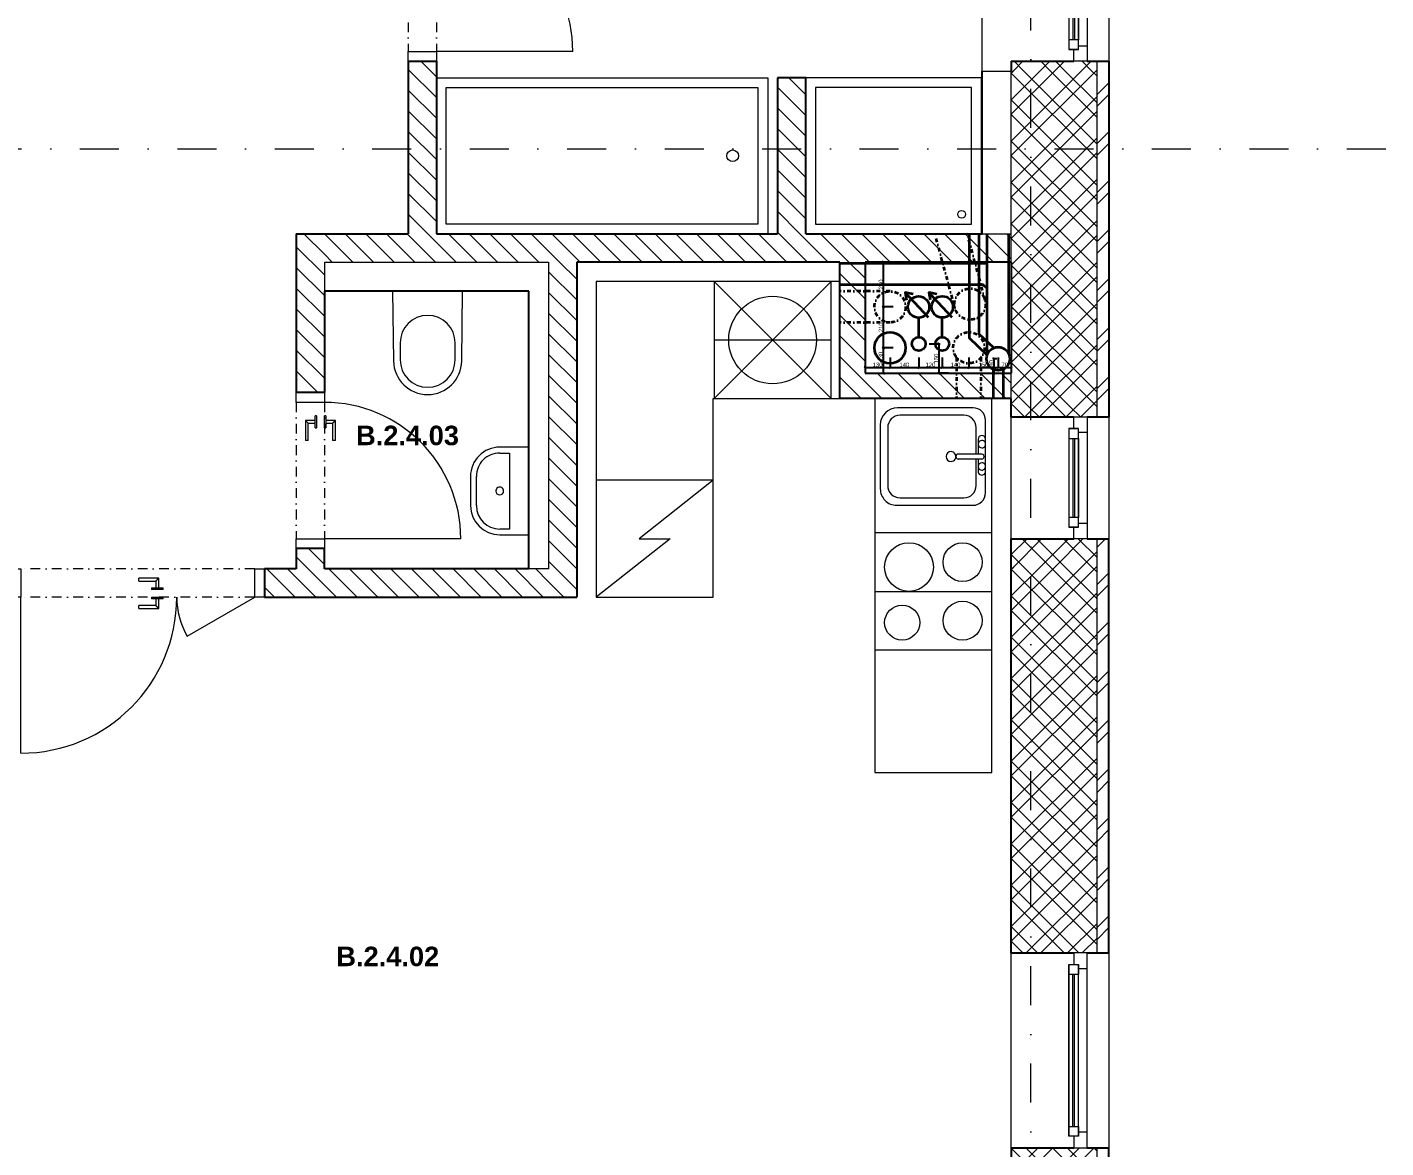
# Model space of a CAD drawing. Header units: millimetres. Extents: x -9163 to 49400, y 40309 to 58543.
# Drawn here: x 15671 to 22643, y 45678 to 51428 of the extents above; entities that cross this region are included whole.
import ezdxf

# ---------------------------------------------------------------- set-up
doc = ezdxf.new("R2010")
doc.units = ezdxf.units.MM
for name, pattern in [('HA_DashDot_10mm-S3mm', [500, 200, -150, 0, -150]), ('UDL_2NP_B$0$HA_DashDot_10mm-S3mm', [500, 200, -150, 0, -150]), ('UDL_2NP_B$0$HA_DashDot_2_2mm-S0_6mm', [110, 50, -30, 0, -30])]:
    doc.linetypes.add(name, pattern=pattern)
for name, color, linetype, lineweight in [('_kanalizace', 34, 'Continuous', 35), ('_vodovod', 5, 'Continuous', 35), ('_VZT', 3, 'Continuous', 35), ('ABMV_det-koty 10', 140, 'Continuous', 5), ('UDL_2NP_B$0$A-AREA-____-IDEN', 252, 'Continuous', 9), ('UDL_2NP_B$0$A-DOOR-____-MCUT', 252, 'UDL_2NP_B$0$HA_DashDot_2_2mm-S0_6mm', 9), ('UDL_2NP_B$0$A-DOOR-____-OTLN', 252, 'Continuous', 9), ('UDL_2NP_B$0$A-DOOR-FRAM-MCUT', 252, 'Continuous', 9), ('UDL_2NP_B$0$A-GENM-____-OTLN', 252, 'Continuous', 9), ('UDL_2NP_B$0$A-GLAZ-____-MCUT', 252, 'Continuous', 5), ('UDL_2NP_B$0$A-GLAZ-____-OTLN', 252, 'Continuous', 5), ('UDL_2NP_B$0$A-WALL-____-MCUT', 252, 'Continuous', 9), ('UDL_2NP_B$0$A-WALL-____-OTLN', 252, 'Continuous', 9), ('UDL_2NP_B$0$A-WALL-____-PATT', 252, 'Continuous', 25), ('UDL_2NP_B$0$I-WALL-____-MCUT', 252, 'Continuous', 25), ('UDL_2NP_B$0$I-WALL-____-OTLN', 252, 'Continuous', 9), ('UDL_2NP_B$0$P-SANR-FIXT-OTLN', 252, 'Continuous', 9), ('UDL_2NP_B$0$Q-CASE-____-OTLN', 252, 'Continuous', 9), ('UDL_2NP_B$0$Q-SPCQ-____-OTLN', 252, 'Continuous', 9), ('UDL_2NP_B$0$S-GRID-____-OTLN', 252, 'Continuous', 5)]:
    doc.layers.add(name, color=color, linetype=linetype, lineweight=lineweight)
doc.styles.add('ar-na-light10', font='ARIALN.TTF', dxfattribs={"height": 22})
doc.styles.add('UDL_2NP_B$0$Arial_B', font='arialbd.ttf', dxfattribs={"height": 100})
doc.dimstyles.new('Copy of _MP_10', dxfattribs={"dimscale": 50, "dimtxt": 22, "dimasz": 0.2, "dimexe": 0.12, "dimexo": 0.15, "dimgap": 0.04165, "dimtad": 1, "dimdec": 0, "dimrnd": 0.5, "dimzin": 3, "dimdsep": 46, "dimtxsty": 'ar-na-light10', "dimblk": 'OBLIQUE', "dimcen": 0.12, "dimadec": 0, "dimazin": 2, "dimtfac": 0.75, "dimtdec": 0, "dimtix": 1, "dimtmove": 2, "dimatfit": 2, "dimldrblk": 'OBLIQUE', "dimfxl": 1, "dimfxlon": 1, "dimtolj": 1, "dimtzin": 0, "dimarcsym": 0})
pattern_1 = [(45, (0, 0), (-106.066, 106.066), []), (45, (75, 0), (-106.066, 106.066), []), (315, (0, 0), (106.066, 106.066), []), (315, (75, 0), (106.066, 106.066), [])]
pattern_2 = [(135, (0, 0), (-53.03301, -53.03301), [])]
pattern_3 = [(45, (0, 0), (-125.7236, 125.7236), []), (45, (0, 190.5), (-125.7236, 125.7236), [])]

# ---------------------------------------------------------------- blocks, each defined once
blk = doc.blocks.new('UDL_2NP_B$0$HA_WD_SinglePanel - 1000x1500-1355278-UDL_2NP-B')
at = {"layer": 'UDL_2NP_B$0$A-GLAZ-____-MCUT'}
for p, q in [((-500, 170), (-500, 100)), ((-420, 170), (-500, 170)), ((-420, 125), (-420, 170)), ((500, 170), (420, 170)), ((420, 170), (420, 125)), ((500, 100), (500, 170)), ((-500, 100), (-440, 100)), ((-440, 75), (-440, 125)), ((-440, 125), (-390, 125)), ((-390, 75), (-440, 75)), ((-390, 125), (-390, 75)), ((390, 105), (-390, 105)), ((390, 95), (-390, 95)), ((390, 75), (390, 125)), ((390, 125), (440, 125)), ((440, 75), (390, 75)), ((440, 125), (440, 75)), ((440, 100), (500, 100))]:
    blk.add_line(p, q, dxfattribs=at)
at = {"layer": 'UDL_2NP_B$0$A-GLAZ-____-OTLN'}
for p, q in [((420, 170), (-420, 170)), ((440, 125), (-440, 125)), ((-440, 75), (-440, 125)), ((-440, 75), (440, 75)), ((390, 125), (-390, 125)), ((390, 75), (-390, 75)), ((440, 125), (440, 75))]:
    blk.add_line(p, q, dxfattribs=at)
blk = doc.blocks.new('UDL_2NP_B$0$HA_DR_Single_Swing_Solid - In_700x2100-1352906-UDL_2NP-B')
at = {"layer": 'UDL_2NP_B$0$A-DOOR-____-MCUT'}
for p, q in [((-350, 72.5), (350, 72.5)), ((-350, -72.5), (350, -72.5))]:
    blk.add_line(p, q, dxfattribs=at)
at = {"layer": 'UDL_2NP_B$0$A-DOOR-____-OTLN', "lineweight": 5}
blk.add_line((350, 772.5), (350, 72.5), dxfattribs=at)
at = {"layer": 'UDL_2NP_B$0$A-DOOR-____-OTLN'}
for p, q in [((-280, 80.5), (-220, 80.5)), ((-280, 80.5), (-280, 72.5)), ((-220, 72.5), (-280, 72.5)), ((-257.5, 130), (-257.5, 80.5)), ((-155, 130), (-257.5, 130)), ((-242.5, 80.5), (-242.5, 115)), ((-242.5, 115), (-155, 115)), ((-220, 72.5), (-220, 80.5)), ((-155, 130), (-155, 115)), ((-280, 32.5), (-220, 32.5)), ((-280, 32.5), (-280, 24.5)), ((-220, 24.5), (-280, 24.5)), ((-257.5, 24.5), (-257.5, -25)), ((-242.5, -10), (-242.5, 24.5)), ((-220, 24.5), (-220, 32.5)), ((-257.5, -25), (-155, -25)), ((-155, -10), (-242.5, -10)), ((-155, -10), (-155, -25))]:
    blk.add_line(p, q, dxfattribs=at)
at = {"layer": 'UDL_2NP_B$0$A-DOOR-____-OTLN', "lineweight": 5}
blk.add_arc((350, 72.5), 700, 90, 180, dxfattribs=at)
at = {"layer": 'UDL_2NP_B$0$A-DOOR-____-OTLN'}
for points in [[(-242.5, 115), (-242.5, 115), (-242.6, 115.1), (-243.1, 115.6), (-243.5, 116), (-243.9, 116.4), (-244.4, 116.9), (-244.8, 117.3), (-245.4, 117.9), (-246.1, 118.6), (-246.7, 119.2), (-247.1, 119.6), (-247.6, 120.1), (-248.1, 120.6), (-248.5, 121), (-249, 121.5), (-249.5, 122), (-250, 122.5), (-250.5, 123), (-251, 123.5), (-251.5, 124), (-251.9, 124.4), (-252.4, 124.9), (-252.9, 125.4), (-253.3, 125.8), (-253.8, 126.3), (-254.2, 126.7), (-254.7, 127.2), (-255.2, 127.7), (-255.6, 128.1), (-256.1, 128.6), (-256.5, 129), (-256.9, 129.4), (-257.4, 129.9), (-257.5, 130), (-257.5, 130)], [(-257.5, -25), (-257.5, -25), (-257.4, -24.9), (-256.9, -24.4), (-256.5, -24), (-256.1, -23.6), (-255.6, -23.1), (-255.2, -22.7), (-254.6, -22.1), (-253.9, -21.4), (-253.3, -20.8), (-252.9, -20.4), (-252.4, -19.9), (-251.9, -19.4), (-251.5, -19), (-251, -18.5), (-250.5, -18), (-250, -17.5), (-249.5, -17), (-249, -16.5), (-248.5, -16), (-248.1, -15.6), (-247.6, -15.1), (-247.1, -14.6), (-246.7, -14.2), (-246.2, -13.7), (-245.8, -13.3), (-245.3, -12.8), (-244.8, -12.3), (-244.4, -11.9), (-243.9, -11.4), (-243.5, -11), (-243.1, -10.6), (-242.6, -10.1), (-242.5, -10), (-242.5, -10)]]:
    blk.add_open_spline(points, degree=3, knots=[0, 0, 0, 0, 0.083333, 0.125, 0.166667, 0.208333, 0.229167, 0.25, 0.291667, 0.333333, 0.354167, 0.375, 0.395833, 0.416667, 0.4375, 0.458333, 0.479167, 0.5, 0.520833, 0.541667, 0.5625, 0.583333, 0.604167, 0.625, 0.645833, 0.666667, 0.6875, 0.708333, 0.75, 0.770833, 0.791667, 0.833333, 0.875, 0.916667, 1, 1, 1, 1], dxfattribs=at)
at = {"layer": 'UDL_2NP_B$0$A-DOOR-FRAM-MCUT'}
for p, q in [((-400, -72.5), (-400, 72.5)), ((-400, 72.5), (-350, 72.5)), ((-350, 72.5), (-350, -72.5)), ((350, 72.5), (400, 72.5)), ((350, -72.5), (350, 72.5)), ((400, 72.5), (400, -72.5)), ((-350, -72.5), (-400, -72.5)), ((400, -72.5), (350, -72.5))]:
    blk.add_line(p, q, dxfattribs=at)
blk = doc.blocks.new('UDL_2NP_B$0$HA_WD_SinglePanel - 625x1000-1365221-UDL_2NP-B')
at = {"layer": 'UDL_2NP_B$0$A-GLAZ-____-MCUT'}
for p, q in [((-312.5, -100), (-252.5, -100)), ((-312.5, -170), (-312.5, -100)), ((-252.5, -75), (-252.5, -125)), ((-202.5, -75), (-252.5, -75)), ((-252.5, -125), (-202.5, -125)), ((-232.5, -125), (-232.5, -170)), ((-202.5, -125), (-202.5, -75)), ((202.5, -95), (-202.5, -95)), ((202.5, -105), (-202.5, -105)), ((202.5, -75), (202.5, -125)), ((252.5, -75), (202.5, -75)), ((202.5, -125), (252.5, -125)), ((232.5, -170), (232.5, -125)), ((252.5, -125), (252.5, -75)), ((252.5, -100), (312.5, -100)), ((312.5, -100), (312.5, -170)), ((-232.5, -170), (-312.5, -170)), ((312.5, -170), (232.5, -170))]:
    blk.add_line(p, q, dxfattribs=at)
at = {"layer": 'UDL_2NP_B$0$A-GLAZ-____-OTLN'}
for p, q in [((-252.5, -125), (-252.5, -75)), ((252.5, -75), (-252.5, -75)), ((-252.5, -125), (252.5, -125)), ((202.5, -75), (-202.5, -75)), ((202.5, -125), (-202.5, -125)), ((252.5, -75), (252.5, -125)), ((232.5, -170), (-232.5, -170))]:
    blk.add_line(p, q, dxfattribs=at)
blk = doc.blocks.new('UDL_2NP_B$0$ABMV_Bathtub_Generic - 800_1700-V3-UDL_2NP-B')
at = {"layer": 'UDL_2NP_B$0$P-SANR-FIXT-OTLN'}
for p, q in [((800, 1700), (800, 0)), ((800, 1700), (800, 0)), ((50, 50), (50, 1650)), ((50, 1650), (750, 1650)), ((50, 1650), (750, 1650)), ((50, 50), (50, 1650)), ((750, 1650), (750, 50)), ((750, 1650), (750, 50)), ((800, 0), (0, 0)), ((800, 0), (0, 0)), ((750, 50), (50, 50)), ((750, 50), (50, 50))]:
    blk.add_line(p, q, dxfattribs=at)
blk.add_circle((400, 180), 30, dxfattribs=at)
blk = doc.blocks.new('UDL_2NP_B$0$ABMV_ShowerBasin_Generic - 800x900-1647570-UDL_2NP-B')
at = {"layer": 'UDL_2NP_B$0$P-SANR-FIXT-OTLN'}
for p, q in [((0, -800), (0, 0)), ((50, -50), (50, -750)), ((850, -50), (50, -50)), ((850, -750), (850, -50)), ((50, -750), (850, -750)), ((0, -800), (900, -800))]:
    blk.add_line(p, q, dxfattribs=at)
blk.add_circle((100, -100), 20, dxfattribs=at)
blk = doc.blocks.new('UDL_2NP_B$0$ABMV_Toilet_WallHung - Default-1491368-UDL_2NP-B')
at = {"layer": 'UDL_2NP_B$0$A-GENM-____-OTLN'}
for p, q in [((-50, 432.3), (-54.6, 75)), ((-16.3, 426.2), (-16.3, 340.3)), ((266.3, 340.3), (266.3, 426.2)), ((304.6, 75), (300, 432.3))]:
    blk.add_line(p, q, dxfattribs=at)
for centre, radius, start, end in [((125, 430.1), 175, 0.73231, 179.26769), ((125, 426.2), 141.3, 0, 180), ((125, 340.3), 141.3, 180, 360)]:
    blk.add_arc(centre, radius, start, end, dxfattribs=at)
blk = doc.blocks.new('UDL_2NP_B$0$Casework 21 - Casework 6-1453653-UDL_2NP-B')
at = {"layer": 'UDL_2NP_B$0$Q-CASE-____-OTLN'}
for p, q in [((20020.7, 49522.7), (20020.7, 48832.7)), ((20620.7, 48832.7), (20620.7, 49522.7)), ((20020.7, 48232.7), (20020.7, 47602.7)), ((20620.7, 47602.7), (20620.7, 48232.7)), ((20020.7, 47602.7), (20620.7, 47602.7))]:
    blk.add_line(p, q, dxfattribs=at)
blk = doc.blocks.new('UDL_2NP_B$0$ABMV_WashBasin_Generic - 450x300-1494710-UDL_2NP-B')
at = {"layer": 'UDL_2NP_B$0$P-SANR-FIXT-OTLN'}
for p, q in [((200, 350), (50, 350)), ((50, 320), (200, 320)), ((-100, 200), (-100, 50)), ((-70, 150), (-70, 200)), ((320, 150), (-70, 150)), ((320, 200), (320, 150)), ((350, 50), (350, 200))]:
    blk.add_line(p, q, dxfattribs=at)
for centre, radius, start, end in [((50, 200), 150, 90, 180), ((200, 200), 150, 360, 90), ((50, 200), 120, 90, 180), ((200, 200), 120, 360, 90), ((125, 200), 20, 90, 270), ((125, 200), 20, 270, 90)]:
    blk.add_arc(centre, radius, start, end, dxfattribs=at)
blk = doc.blocks.new('UDL_2NP_B$0$Skříňka se dřezem_ pravoúhlá - 500 x 440mm-1452876-UDL_2NP-B')
at = {"layer": 'UDL_2NP_B$0$P-SANR-FIXT-OTLN'}
for p, q in [((202.2, 180.1), (-170.8, 180.1)), ((202.2, 180.1), (-170.8, 180.1)), ((91.9, 180.1), (-73.2, 180.1)), ((-73.2, 142), (3, 142)), ((3, 160.7), (3, 40.4)), ((28.4, 160.7), (28.4, 40.4)), ((28.4, 142), (91.9, 142)), ((-234.3, 116.6), (-234.3, -271)), ((-234.3, 116.6), (-234.3, -271)), ((3, 132.5), (-132.7, 132.5)), ((164.1, 132.5), (28.4, 132.5)), ((265.7, -275.5), (265.7, 116.6)), ((265.7, -275.5), (265.7, 116.6)), ((-196.2, 69), (-196.2, -258.3)), ((227.6, -258.3), (227.6, 69)), ((-132.7, -321.8), (164.1, -321.8)), ((-145.4, -359.9), (181.3, -359.9)), ((-145.4, -359.9), (181.3, -359.9))]:
    blk.add_line(p, q, dxfattribs=at)
for centre, radius, start, end in [((-170.8, 116.6), 63.5, 90, 180), ((-170.8, 116.6), 63.5, 90, 180), ((-73.2, 161.1), 19, 90, 270), ((-47.8, 161.1), 19, 360, 180), ((-47.8, 161.1), 19, 180, 0), ((15.7, 160.7), 12.7, 360, 180), ((66.5, 161.1), 19, 360, 180), ((66.5, 161.1), 19, 180, 360), ((91.9, 161.1), 19, 270, 90), ((202.2, 116.6), 63.5, 0, 90), ((202.2, 116.6), 63.5, 360, 90), ((-132.7, 69), 63.5, 90, 180), ((164.1, 69), 63.5, 0, 90), ((15.7, 3.2), 25.4, 360, 180), ((15.7, 3.2), 25.4, 180, 0), ((15.7, 40.4), 12.7, 180, 0), ((-145.4, -271), 88.9, 180, 270), ((-145.4, -271), 88.9, 180, 270), ((-132.7, -258.3), 63.5, 180, 270), ((164.1, -258.3), 63.5, 270, 0), ((181.3, -275.5), 84.4, 270, 0), ((181.3, -275.5), 84.4, 270, 0)]:
    blk.add_arc(centre, radius, start, end, dxfattribs=at)
blk = doc.blocks.new('UDL_2NP_B$0$Lednice_Mraznička_ADNS - Lednice 600x600x1800-1448766-UDL_2NP-B')
at = {"layer": 'UDL_2NP_B$0$Q-SPCQ-____-OTLN'}
for p, q in [((300, 300), (-300, 300)), ((-300, 300), (-300, -300)), ((300, 300), (-80, 0)), ((300, -300), (300, 300)), ((80, 0), (-300, -300)), ((-80, 0), (80, 0)), ((-300, -300), (300, -300))]:
    blk.add_line(p, q, dxfattribs=at)
blk = doc.blocks.new('UDL_2NP_B$0$Kuchyňská_linka_myčka_ADNS - Myčka-1448768-UDL_2NP-B')
at = {"layer": 'UDL_2NP_B$0$Q-SPCQ-____-OTLN'}
for p, q in [((300, 300), (-300, 300)), ((-300, 300), (-300, -300)), ((300, 300), (-300, -300)), ((-300, 300), (300, -300)), ((300, 300), (-300, 300)), ((-300, 300), (-300, 0)), ((300, -300), (300, 300)), ((300, 0), (300, 300)), ((-300, 0), (300, 0)), ((-300, -300), (300, -300))]:
    blk.add_line(p, q, dxfattribs=at)
blk.add_circle((0, 0), 225, dxfattribs=at)
blk = doc.blocks.new('UDL_2NP_B$0$HA_DR_Double_Swing_Solid - In_1200x2100_800-1535122-UDL_2NP-B')
at = {"layer": 'UDL_2NP_B$0$A-DOOR-____-MCUT'}
for p, q in [((-600, 72.5), (600, 72.5)), ((-600, -72.5), (600, -72.5))]:
    blk.add_line(p, q, dxfattribs=at)
at = {"layer": 'UDL_2NP_B$0$A-DOOR-____-OTLN', "lineweight": 5}
for p, q in [((600, 872.5), (600, 72.5)), ((-253.6, 272.5), (-600, 72.5))]:
    blk.add_line(p, q, dxfattribs=at)
at = {"layer": 'UDL_2NP_B$0$A-DOOR-____-OTLN'}
for p, q in [((-130, 80.5), (-70, 80.5)), ((-130, 80.5), (-130, 72.5)), ((-70, 72.5), (-130, 72.5)), ((-107.5, 130), (-107.5, 80.5)), ((-5, 130), (-107.5, 130)), ((-92.5, 80.5), (-92.5, 115)), ((-92.5, 115), (-5, 115)), ((-70, 72.5), (-70, 80.5)), ((-5, 130), (-5, 115)), ((-130, 32.5), (-70, 32.5)), ((-130, 32.5), (-130, 24.5)), ((-70, 24.5), (-130, 24.5)), ((-107.5, 24.5), (-107.5, -25)), ((-92.5, -10), (-92.5, 24.5)), ((-70, 24.5), (-70, 32.5)), ((-107.5, -25), (-5, -25)), ((-5, -10), (-92.5, -10)), ((-5, -10), (-5, -25))]:
    blk.add_line(p, q, dxfattribs=at)
at = {"layer": 'UDL_2NP_B$0$A-DOOR-____-OTLN', "lineweight": 5}
for centre, radius, start, end in [((600, 72.5), 800, 90, 180), ((-600, 72.5), 400, 360, 30)]:
    blk.add_arc(centre, radius, start, end, dxfattribs=at)
at = {"layer": 'UDL_2NP_B$0$A-DOOR-____-OTLN'}
for points in [[(-92.5, 115), (-92.5, 115), (-92.6, 115.1), (-93.1, 115.6), (-93.5, 116), (-93.9, 116.4), (-94.4, 116.9), (-94.8, 117.3), (-95.4, 117.9), (-96.1, 118.6), (-96.7, 119.2), (-97.1, 119.6), (-97.6, 120.1), (-98.1, 120.6), (-98.5, 121), (-99, 121.5), (-99.5, 122), (-100, 122.5), (-100.5, 123), (-101, 123.5), (-101.5, 124), (-101.9, 124.4), (-102.4, 124.9), (-102.9, 125.4), (-103.3, 125.8), (-103.8, 126.3), (-104.2, 126.7), (-104.7, 127.2), (-105.2, 127.7), (-105.6, 128.1), (-106.1, 128.6), (-106.5, 129), (-106.9, 129.4), (-107.4, 129.9), (-107.5, 130), (-107.5, 130)], [(-107.5, -25), (-107.5, -25), (-107.4, -24.9), (-106.9, -24.4), (-106.5, -24), (-106.1, -23.6), (-105.6, -23.1), (-105.2, -22.7), (-104.6, -22.1), (-103.9, -21.4), (-103.3, -20.8), (-102.9, -20.4), (-102.4, -19.9), (-101.9, -19.4), (-101.5, -19), (-101, -18.5), (-100.5, -18), (-100, -17.5), (-99.5, -17), (-99, -16.5), (-98.5, -16), (-98.1, -15.6), (-97.6, -15.1), (-97.1, -14.6), (-96.7, -14.2), (-96.2, -13.7), (-95.8, -13.3), (-95.3, -12.8), (-94.8, -12.3), (-94.4, -11.9), (-93.9, -11.4), (-93.5, -11), (-93.1, -10.6), (-92.6, -10.1), (-92.5, -10), (-92.5, -10)]]:
    blk.add_open_spline(points, degree=3, knots=[0, 0, 0, 0, 0.083333, 0.125, 0.166667, 0.208333, 0.229167, 0.25, 0.291667, 0.333333, 0.354167, 0.375, 0.395833, 0.416667, 0.4375, 0.458333, 0.479167, 0.5, 0.520833, 0.541667, 0.5625, 0.583333, 0.604167, 0.625, 0.645833, 0.666667, 0.6875, 0.708333, 0.75, 0.770833, 0.791667, 0.833333, 0.875, 0.916667, 1, 1, 1, 1], dxfattribs=at)
at = {"layer": 'UDL_2NP_B$0$A-DOOR-FRAM-MCUT'}
for p, q in [((-650, -72.5), (-650, 72.5)), ((-650, 72.5), (-600, 72.5)), ((-600, 72.5), (-600, -72.5)), ((600, 72.5), (650, 72.5)), ((600, -72.5), (600, 72.5)), ((650, 72.5), (650, -72.5)), ((-600, -72.5), (-650, -72.5)), ((650, -72.5), (600, -72.5))]:
    blk.add_line(p, q, dxfattribs=at)
blk = doc.blocks.new('UDL_2NP_B$0$Kuchyňská_linka_sporák_ADNS - 600x600x800-1448764-UDL_2NP-B')
at = {"layer": 'UDL_2NP_B$0$Q-SPCQ-____-OTLN'}
for p, q in [((600, 600), (0, 600)), ((0, 600), (0, 0)), ((600, 600), (0, 600)), ((0, 600), (0, 300)), ((600, 0), (600, 600)), ((600, 300), (600, 600)), ((0, 300), (600, 300)), ((0, 0), (600, 0))]:
    blk.add_line(p, q, dxfattribs=at)
for centre, radius in [((175, 425), 125), ((450, 450), 100), ((140, 140), 90), ((450, 150), 100)]:
    blk.add_circle(centre, radius, dxfattribs=at)
blk = doc.blocks.new('UDL_2NP_B$0$Casework 22 - Casework 6-1500842-UDL_2NP-B')
at = {"layer": 'UDL_2NP_B$0$Q-CASE-____-OTLN'}
for p, q in [((19195.7, 50122.7), (18590.7, 50122.7)), ((18590.7, 50122.7), (18590.7, 49102.7)), ((19840.7, 50122.7), (19795.7, 50122.7)), ((19190.7, 49102.7), (19190.7, 49522.7)), ((19190.7, 49522.7), (19195.7, 49522.7)), ((19795.7, 49522.7), (19840.7, 49522.7))]:
    blk.add_line(p, q, dxfattribs=at)
blk = doc.blocks.new('UDL_2NP_B$0$HA_GM_Shaft_Rectangle - Default-1548742-UDL_2NP-B')
at = {"layer": 'UDL_2NP_B$0$A-GENM-____-OTLN'}
for p, q in [((0, -570), (0, 0)), ((0, 0), (750, 0)), ((750, 0), (750, -570)), ((750, -570), (0, -570))]:
    blk.add_line(p, q, dxfattribs=at)
blk = doc.blocks.new('UDL_2NP_B')
at = {"layer": 'UDL_2NP_B$0$A-WALL-____-PATT', "lineweight": 5}
h = blk.add_hatch(dxfattribs=at)
h.set_pattern_fill('FP_5', color=256, style=0, pattern_type=2)
h.set_pattern_definition(pattern_3)
h.paths.add_polyline_path([(21220.7, 44016.4), (21220.7, 45677.7), (21160.7, 45677.7), (21160.7, 44016.4)])
h.paths.add_polyline_path([(21220.7, 46677.7), (21220.7, 48659.5), (21160.7, 48659.5), (21160.7, 46677.7)])
h.paths.add_polyline_path([(21220.7, 49479.5), (21220.7, 51202.7), (21160.7, 51202.7), (21160.7, 49479.5)])
h.paths.add_polyline_path([(21220.7, 51965.4), (21220.7, 53377.7), (21160.7, 53377.7), (21160.7, 51965.4)])
h.paths.add_polyline_path([(21160.7, 54377.7), (21220.7, 54377.7), (21220.7, 56002.7), (21160.7, 56002.7), (21160.7, 55502.7)])
h = blk.add_hatch(dxfattribs=at)
h.set_pattern_fill('FP_1', color=256, style=0, pattern_type=2)
h.set_pattern_definition(pattern_1)
h.paths.add_polyline_path([(21160.7, 43812.7), (21160.7, 45677.7), (20720.7, 45677.7), (20720.7, 43812.7)])
h.paths.add_polyline_path([(21110.7, 46677.7), (21160.7, 46677.7), (21160.7, 48659.5), (20720.7, 48659.5), (20720.7, 46677.7), (21065.7, 46677.7)])
h.paths.add_polyline_path([(20871.1, 49479.5), (21160.7, 49479.5), (21160.7, 51202.7), (20720.7, 51202.7), (20720.7, 49479.5)])
h.paths.add_polyline_path([(21160.7, 51965.4), (21160.7, 53377.7), (20720.7, 53377.7), (20720.7, 51965.4), (20871.1, 51965.4)])
h.paths.add_polyline_path([(21160.7, 54377.7), (21160.7, 55502.7), (20720.7, 55502.7), (20720.7, 54377.7), (21110.7, 54377.7)])
h = blk.add_hatch(dxfattribs=at)
h.set_pattern_fill('FP_3', color=256, style=0, pattern_type=2)
h.set_pattern_definition(pattern_2)
h.paths.add_polyline_path([(17770.7, 50367.7), (17770.7, 51252.7), (17625.7, 51252.7), (17625.7, 50367.7)])
h.paths.add_polyline_path([(17625.7, 52052.7), (17770.7, 52052.7), (17770.7, 52502.7), (17625.7, 52502.7), (17625.7, 52303.5)])
h = blk.add_hatch(dxfattribs=at)
h.set_pattern_fill('FP_1', color=256, style=0, pattern_type=2)
h.set_pattern_definition(pattern_1)
h.paths.add_polyline_path([(20720.7, 48659.5), (21160.7, 48659.5), (21160.7, 48802.7), (20720.7, 48802.7)])
h.paths.add_polyline_path([(21110.7, 49427.7), (21160.7, 49427.7), (21160.7, 49479.5), (20720.7, 49479.5), (20720.7, 49427.7), (21065.7, 49427.7)])
h.paths.add_polyline_path([(21160.7, 51202.7), (21160.7, 51252.7), (20720.7, 51252.7), (20720.7, 51202.7), (21110.7, 51202.7)])
h.paths.add_polyline_path([(21065.7, 51877.7), (21160.7, 51877.7), (21160.7, 51965.4), (20720.7, 51965.4), (20720.7, 51877.7), (21040.7, 51877.7)])
h = blk.add_hatch(dxfattribs=at)
h.set_pattern_fill('FP_5', color=256, style=0, pattern_type=2)
h.set_pattern_definition(pattern_3)
h.paths.add_polyline_path([(21160.7, 48659.5), (21220.7, 48659.5), (21220.7, 48802.7), (21160.7, 48802.7)])
h.paths.add_polyline_path([(21220.7, 49427.7), (21220.7, 49479.5), (21160.7, 49479.5), (21160.7, 49427.7)])
h.paths.add_polyline_path([(21160.7, 51202.7), (21220.7, 51202.7), (21220.7, 51252.7), (21160.7, 51252.7)])
h.paths.add_polyline_path([(21160.7, 51877.7), (21220.7, 51877.7), (21220.7, 51965.4), (21160.7, 51965.4)])
h = blk.add_hatch(dxfattribs=at)
h.set_pattern_fill('FP_3', color=256, style=0, pattern_type=2)
h.set_pattern_definition(pattern_2)
h.paths.add_polyline_path([(19520.7, 50367.7), (19665.7, 50367.7), (19665.7, 51167.7), (19520.7, 51167.7)])
h = blk.add_hatch(dxfattribs=at)
h.set_pattern_fill('FP_3', color=256, style=0, pattern_type=2)
h.set_pattern_definition(pattern_2)
h.paths.add_polyline_path([(17195.7, 48647.7), (17195.7, 48752.7), (17050.7, 48752.7), (17050.7, 48647.7), (17083.7, 48647.7)])
h.paths.add_polyline_path([(17195.7, 49552.7), (17195.7, 50367.7), (17050.7, 50367.7), (17050.7, 49552.7), (17083.7, 49552.7)])
h = blk.add_hatch(dxfattribs=at)
h.set_pattern_fill('FP_3', color=256, style=0, pattern_type=2)
h.set_pattern_definition(pattern_2)
h.paths.add_polyline_path([(18345.7, 50222.7), (20720.7, 50222.7), (20720.7, 50367.7), (17195.7, 50367.7), (17195.7, 50222.7), (18030.6, 50222.7)])
h = blk.add_hatch(dxfattribs=at)
h.set_pattern_fill('FP_3', color=256, style=0, pattern_type=2)
h.set_pattern_definition(pattern_2)
h.paths.add_polyline_path([(18345.7, 48502.7), (18490.7, 48502.7), (18490.7, 50222.7), (18345.7, 50222.7), (18345.7, 48647.7)])
h = blk.add_hatch(dxfattribs=at)
h.set_pattern_fill('FP_3', color=256, style=0, pattern_type=2)
h.set_pattern_definition(pattern_2)
h.paths.add_polyline_path([(19924.2, 49522.7), (19970.7, 49522.7), (19970.7, 50222.7), (19840.7, 50222.7), (19840.7, 49522.7)])
h = blk.add_hatch(dxfattribs=at)
h.set_pattern_fill('FP_3', color=256, style=0, pattern_type=2)
h.set_pattern_definition(pattern_2)
h.paths.add_polyline_path([(19970.7, 49522.7), (20720.7, 49522.7), (20720.7, 49652.7), (19970.7, 49652.7)])
h = blk.add_hatch(dxfattribs=at)
h.set_pattern_fill('FP_3', color=256, style=0, pattern_type=2)
h.set_pattern_definition(pattern_2)
h.paths.add_polyline_path([(16888.2, 48502.7), (18345.7, 48502.7), (18345.7, 48647.7), (16888.2, 48647.7)])
h.paths.add_polyline_path([(15588.2, 48502.7), (15588.2, 48647.7), (15425.7, 48647.7), (15425.7, 48502.7)])
at = {"layer": 'UDL_2NP_B$0$A-WALL-____-MCUT', "lineweight": 25}
for p, q in [((20720.7, 51252.7), (20720.7, 51202.7)), ((20720.7, 51252.7), (21040.7, 51252.7)), ((21110.7, 51252.7), (21160.7, 51252.7)), ((20720.7, 50222.7), (20720.7, 49652.7)), ((20720.7, 49427.7), (20720.7, 49522.7)), ((20720.7, 49427.7), (21040.7, 49427.7)), ((21110.7, 49427.7), (21160.7, 49427.7)), ((20720.7, 46677.7), (20720.7, 48802.7)), ((20720.7, 48802.7), (21040.7, 48802.7)), ((21110.7, 48802.7), (21160.7, 48802.7)), ((20720.7, 46677.7), (21040.7, 46677.7)), ((21110.7, 46677.7), (21160.7, 46677.7)), ((20720.7, 45677.7), (20720.7, 44052.7)), ((20720.7, 45677.7), (21040.7, 45677.7)), ((21110.7, 45677.7), (21160.7, 45677.7))]:
    blk.add_line(p, q, dxfattribs=at)
at = {"layer": 'UDL_2NP_B$0$A-WALL-____-MCUT'}
for p, q in [((21160.7, 49427.7), (21160.7, 51252.7)), ((20720.7, 50222.7), (20720.7, 51202.7)), ((20570.7, 50367.7), (20720.7, 50367.7)), ((17195.7, 50222.7), (18345.7, 50222.7)), ((17195.7, 50222.7), (17195.7, 50072.7)), ((18345.7, 50222.7), (18345.7, 48647.7)), ((20720.7, 49522.7), (20720.7, 49652.7)), ((21160.7, 46677.7), (21160.7, 48802.7)), ((18345.7, 48647.7), (18245.7, 48647.7)), ((21160.7, 44040.8), (21160.7, 45677.7))]:
    blk.add_line(p, q, dxfattribs=at)
at = {"layer": 'UDL_2NP_B$0$A-WALL-____-OTLN'}
for p, q in [((20720.7, 48802.7), (20720.7, 49427.7)), ((20720.7, 45677.7), (20720.7, 46677.7))]:
    blk.add_line(p, q, dxfattribs=at)
at = {"layer": 'UDL_2NP_B$0$I-WALL-____-MCUT'}
for p, q in [((17625.7, 51252.7), (17625.7, 50367.7)), ((17625.7, 51252.7), (17770.7, 51252.7)), ((17770.7, 51252.7), (17770.7, 50367.7)), ((21160.7, 51252.7), (21220.7, 51252.7)), ((21220.7, 51252.7), (21220.7, 49427.7)), ((20570.7, 50367.7), (20570.7, 51202.7)), ((19665.7, 51167.7), (19520.7, 51167.7)), ((19520.7, 51167.7), (19520.7, 50367.7)), ((19665.7, 50367.7), (19665.7, 51167.7)), ((17050.7, 50367.7), (17625.7, 50367.7)), ((17050.7, 50367.7), (17050.7, 49552.7)), ((17770.7, 50367.7), (19520.7, 50367.7)), ((19665.7, 50367.7), (20570.7, 50367.7)), ((19840.7, 50222.7), (18490.7, 50222.7)), ((18490.7, 50222.7), (18490.7, 48502.7)), ((19840.7, 49522.7), (19840.7, 50222.7)), ((19970.7, 50222.7), (19970.7, 49652.7)), ((20720.7, 50222.7), (19970.7, 50222.7)), ((17195.7, 50072.7), (17195.7, 49552.7)), ((18245.7, 50072.7), (17195.7, 50072.7)), ((18245.7, 48647.7), (18245.7, 50072.7)), ((19970.7, 49652.7), (20720.7, 49652.7)), ((17195.7, 49552.7), (17050.7, 49552.7)), ((20720.7, 49522.7), (19840.7, 49522.7)), ((21160.7, 49427.7), (21220.7, 49427.7)), ((17195.7, 48752.7), (17050.7, 48752.7)), ((17050.7, 48752.7), (17050.7, 48647.7)), ((17195.7, 48647.7), (17195.7, 48752.7)), ((21160.7, 48802.7), (21220.7, 48802.7)), ((21220.7, 46677.7), (21220.7, 48802.7)), ((17050.7, 48647.7), (16888.2, 48647.7)), ((16888.2, 48647.7), (16888.2, 48502.7)), ((18245.7, 48647.7), (17195.7, 48647.7)), ((16888.2, 48502.7), (18490.7, 48502.7)), ((21160.7, 46677.7), (21220.7, 46677.7)), ((21160.7, 45677.7), (21220.7, 45677.7)), ((21220.7, 44040.8), (21220.7, 45677.7))]:
    blk.add_line(p, q, dxfattribs=at)
at = {"layer": 'UDL_2NP_B$0$I-WALL-____-OTLN'}
for p, q in [((20570.7, 51202.7), (20570.7, 51965.4)), ((21220.7, 51877.7), (21220.7, 51252.7)), ((20570.7, 51202.7), (20720.7, 51202.7)), ((21220.7, 49427.7), (21220.7, 48802.7)), ((21220.7, 46677.7), (21220.7, 45677.7))]:
    blk.add_line(p, q, dxfattribs=at)
at = {"layer": 'UDL_2NP_B$0$S-GRID-____-OTLN', "linetype": 'UDL_2NP_B$0$HA_DashDot_10mm-S3mm', "lineweight": 9}
for p, q in [((20820.7, 41909.2), (20820.7, 56942.9)), ((-7563.2, 50802.7), (22642.5, 50802.7))]:
    blk.add_line(p, q, dxfattribs=at)
at = {"layer": 'UDL_2NP_B$0$A-DOOR-____-OTLN'}
for name, p, rotation in [('UDL_2NP_B$0$HA_DR_Single_Swing_Solid - In_700x2100-1352906-UDL_2NP-B', (17698.2, 51652.7), 270.0000000000002), ('UDL_2NP_B$0$HA_DR_Single_Swing_Solid - In_700x2100-1352906-UDL_2NP-B', (17123.2, 49152.7), 270.0000000000002), ('UDL_2NP_B$0$HA_DR_Double_Swing_Solid - In_1200x2100_800-1535122-UDL_2NP-B', (16238.2, 48575.2), 180)]:
    blk.add_blockref(name, p, dxfattribs=dict(at, rotation=rotation))
at = {"layer": 'UDL_2NP_B$0$A-GENM-____-OTLN', "lineweight": 5}
blk.add_blockref('UDL_2NP_B$0$HA_GM_Shaft_Rectangle - Default-1548742-UDL_2NP-B', (19970.7, 50222.7), dxfattribs=at)
at = {"layer": 'UDL_2NP_B$0$A-GLAZ-____-OTLN'}
for name, p, rotation in [('UDL_2NP_B$0$HA_WD_SinglePanel - 625x1000-1365221-UDL_2NP-B', (20940.7, 51565.2), 89.9999999999998), ('UDL_2NP_B$0$HA_WD_SinglePanel - 625x1000-1365221-UDL_2NP-B', (20940.7, 49115.2), 89.9999999999998), ('UDL_2NP_B$0$HA_WD_SinglePanel - 1000x1500-1355278-UDL_2NP-B', (20940.7, 46177.7), 269.9999999999998)]:
    blk.add_blockref(name, p, dxfattribs=dict(at, rotation=rotation))
at = {"layer": 'UDL_2NP_B$0$P-SANR-FIXT-OTLN'}
for name, p, rotation in [('UDL_2NP_B$0$ABMV_Bathtub_Generic - 800_1700-V3-UDL_2NP-B', (19470.7, 50367.7), 90.00000000000034), ('UDL_2NP_B$0$ABMV_ShowerBasin_Generic - 800x900-1647570-UDL_2NP-B', (20565.7, 50367.7), 180), ('UDL_2NP_B$0$ABMV_Toilet_WallHung - Default-1491368-UDL_2NP-B', (17850.7, 50147.7), 180), ('UDL_2NP_B$0$Skříňka se dřezem_ pravoúhlá - 500 x 440mm-1452876-UDL_2NP-B', (20408.2, 49240.3), 269.9999999999996), ('UDL_2NP_B$0$ABMV_WashBasin_Generic - 450x300-1494710-UDL_2NP-B', (18295.7, 48922.7), 89.99999999999974)]:
    blk.add_blockref(name, p, dxfattribs=dict(at, rotation=rotation))
at = {"layer": 'UDL_2NP_B$0$Q-CASE-____-OTLN'}
for name in ['UDL_2NP_B$0$Casework 22 - Casework 6-1500842-UDL_2NP-B', 'UDL_2NP_B$0$Casework 21 - Casework 6-1453653-UDL_2NP-B']:
    blk.add_blockref(name, (0, 0), dxfattribs=at)
at = {"layer": 'UDL_2NP_B$0$Q-SPCQ-____-OTLN'}
for name, p in [('UDL_2NP_B$0$Kuchyňská_linka_myčka_ADNS - Myčka-1448768-UDL_2NP-B', (19495.7, 49822.7)), ('UDL_2NP_B$0$Lednice_Mraznička_ADNS - Lednice 600x600x1800-1448766-UDL_2NP-B', (18890.7, 48802.7)), ('UDL_2NP_B$0$Kuchyňská_linka_sporák_ADNS - 600x600x800-1448764-UDL_2NP-B', (20020.7, 48232.7))]:
    blk.add_blockref(name, p, dxfattribs=at)
at = {"layer": 'UDL_2NP_B$0$A-AREA-____-IDEN', "lineweight": 5, "char_height": 100, "width": 653.375, "attachment_point": 1, "style": 'UDL_2NP_B$0$Arial_B'}
for s, insert in [('B.2.4.03', (17358.4, 49382.9)), ('B.2.4.02', (17257.1, 46709.7))]:
    blk.add_mtext(s, dxfattribs=dict(at, insert=insert))
blk = doc.blocks.new('_Oblique')
at = {"color": 0, "linetype": 'ByBlock', "lineweight": -2}
blk.add_line((-0.5, -0.5), (0.5, 0.5), dxfattribs=at)
blk = doc.blocks.new('*D258')
at = {"layer": 'ABMV_det-koty 10', "color": 0, "lineweight": -2, "transparency": 16777216}
for p, q in [((20098.3, 49732.3), (20098.3, 49676.3)), ((19970.7, 49682.3), (19970.7, 49688.3)), ((19970.7, 49682.3), (20098.3, 49682.3))]:
    blk.add_line(p, q, dxfattribs=at)
at = {"layer": 'ABMV_det-koty 10', "color": 0, "lineweight": -2, "transparency": 16777216, "xscale": 10, "yscale": 10, "zscale": 10, "rotation": 180}
blk.add_blockref('_Oblique', (19970.7, 49682.3), dxfattribs=at)
at = {"layer": 'ABMV_det-koty 10', "color": 0, "lineweight": -2, "transparency": 16777216, "xscale": 10, "yscale": 10, "zscale": 10}
blk.add_blockref('_Oblique', (20098.3, 49682.3), dxfattribs=at)
at = {"layer": 'ABMV_det-koty 10', "color": 0, "transparency": 16777216, "insert": (20034.5, 49695.6), "char_height": 22, "attachment_point": 5, "style": 'ar-na-light10'}
blk.add_mtext('\\A1;{\\fArial Narrow|b0|i0|c238|p34;130}', dxfattribs=at)
blk = doc.blocks.new('*D259')
at = {"layer": 'ABMV_det-koty 10', "color": 0, "lineweight": -2, "transparency": 16777216}
for p, q in [((20098.3, 49732.1), (20098.3, 49676.1)), ((20245.8, 49732.1), (20245.8, 49676.1)), ((20098.3, 49682.1), (20245.8, 49682.1))]:
    blk.add_line(p, q, dxfattribs=at)
at = {"layer": 'ABMV_det-koty 10', "color": 0, "lineweight": -2, "transparency": 16777216, "xscale": 10, "yscale": 10, "zscale": 10, "rotation": 180}
blk.add_blockref('_Oblique', (20098.3, 49682.1), dxfattribs=at)
at = {"layer": 'ABMV_det-koty 10', "color": 0, "lineweight": -2, "transparency": 16777216, "xscale": 10, "yscale": 10, "zscale": 10}
blk.add_blockref('_Oblique', (20245.8, 49682.1), dxfattribs=at)
at = {"layer": 'ABMV_det-koty 10', "color": 0, "transparency": 16777216, "insert": (20172.1, 49695.4), "char_height": 22, "attachment_point": 5, "style": 'ar-na-light10'}
blk.add_mtext('\\A1;{\\fArial Narrow|b0|i0|c238|p34;140}', dxfattribs=at)
blk = doc.blocks.new('*D260')
at = {"layer": 'ABMV_det-koty 10', "color": 0, "lineweight": -2, "transparency": 16777216}
for p, q in [((20245.8, 49732.3), (20245.8, 49676.3)), ((20366.2, 49732.3), (20366.2, 49676.3)), ((20245.8, 49682.3), (20366.2, 49682.3))]:
    blk.add_line(p, q, dxfattribs=at)
at = {"layer": 'ABMV_det-koty 10', "color": 0, "lineweight": -2, "transparency": 16777216, "xscale": 10, "yscale": 10, "zscale": 10, "rotation": 180}
blk.add_blockref('_Oblique', (20245.8, 49682.3), dxfattribs=at)
at = {"layer": 'ABMV_det-koty 10', "color": 0, "lineweight": -2, "transparency": 16777216, "xscale": 10, "yscale": 10, "zscale": 10}
blk.add_blockref('_Oblique', (20366.2, 49682.3), dxfattribs=at)
at = {"layer": 'ABMV_det-koty 10', "color": 0, "transparency": 16777216, "insert": (20306, 49695.6), "char_height": 22, "attachment_point": 5, "style": 'ar-na-light10'}
blk.add_mtext('\\A1;{\\fArial Narrow|b0|i0|c238|p34;120}', dxfattribs=at)
blk = doc.blocks.new('*D261')
at = {"layer": 'ABMV_det-koty 10', "color": 0, "lineweight": -2, "transparency": 16777216}
for p, q in [((20366.2, 49732.1), (20366.2, 49676.1)), ((20502.6, 49732.1), (20502.6, 49676.1)), ((20366.2, 49682.1), (20502.6, 49682.1))]:
    blk.add_line(p, q, dxfattribs=at)
at = {"layer": 'ABMV_det-koty 10', "color": 0, "lineweight": -2, "transparency": 16777216, "xscale": 10, "yscale": 10, "zscale": 10, "rotation": 180}
blk.add_blockref('_Oblique', (20366.2, 49682.1), dxfattribs=at)
at = {"layer": 'ABMV_det-koty 10', "color": 0, "lineweight": -2, "transparency": 16777216, "xscale": 10, "yscale": 10, "zscale": 10}
blk.add_blockref('_Oblique', (20502.6, 49682.1), dxfattribs=at)
at = {"layer": 'ABMV_det-koty 10', "color": 0, "transparency": 16777216, "insert": (20434.4, 49695.4), "char_height": 22, "attachment_point": 5, "style": 'ar-na-light10'}
blk.add_mtext('\\A1;{\\fArial Narrow|b0|i0|c238|p34;140}', dxfattribs=at)
blk = doc.blocks.new('*D262')
at = {"layer": 'ABMV_det-koty 10', "color": 0, "lineweight": -2, "transparency": 16777216}
for p, q in [((20502.6, 49732.3), (20502.6, 49676.3)), ((20653.4, 49732.3), (20653.4, 49676.3)), ((20502.6, 49682.3), (20653.4, 49682.3))]:
    blk.add_line(p, q, dxfattribs=at)
at = {"layer": 'ABMV_det-koty 10', "color": 0, "lineweight": -2, "transparency": 16777216, "xscale": 10, "yscale": 10, "zscale": 10, "rotation": 180}
blk.add_blockref('_Oblique', (20502.6, 49682.3), dxfattribs=at)
at = {"layer": 'ABMV_det-koty 10', "color": 0, "lineweight": -2, "transparency": 16777216, "xscale": 10, "yscale": 10, "zscale": 10}
blk.add_blockref('_Oblique', (20653.4, 49682.3), dxfattribs=at)
at = {"layer": 'ABMV_det-koty 10', "color": 0, "transparency": 16777216, "insert": (20578, 49695.6), "char_height": 22, "attachment_point": 5, "style": 'ar-na-light10'}
blk.add_mtext('\\A1;{\\fArial Narrow|b0|i0|c238|p34;150}', dxfattribs=at)
blk = doc.blocks.new('*D263')
at = {"layer": 'ABMV_det-koty 10', "color": 0, "lineweight": -2, "transparency": 16777216}
for p, q in [((20653.4, 49732.3), (20653.4, 49676.3)), ((20720.7, 49732.3), (20720.7, 49676.3)), ((20653.4, 49682.3), (20720.7, 49682.3))]:
    blk.add_line(p, q, dxfattribs=at)
at = {"layer": 'ABMV_det-koty 10', "color": 0, "lineweight": -2, "transparency": 16777216, "xscale": 10, "yscale": 10, "zscale": 10, "rotation": 180}
blk.add_blockref('_Oblique', (20653.4, 49682.3), dxfattribs=at)
at = {"layer": 'ABMV_det-koty 10', "color": 0, "lineweight": -2, "transparency": 16777216, "xscale": 10, "yscale": 10, "zscale": 10}
blk.add_blockref('_Oblique', (20720.7, 49682.3), dxfattribs=at)
at = {"layer": 'ABMV_det-koty 10', "color": 0, "transparency": 16777216, "insert": (20687.1, 49695.6), "char_height": 22, "attachment_point": 5, "style": 'ar-na-light10'}
blk.add_mtext('\\A1;{\\fArial Narrow|b0|i0|c238|p34;70}', dxfattribs=at)
blk = doc.blocks.new('*D264')
at = {"layer": 'ABMV_det-koty 10', "color": 0, "lineweight": -2, "transparency": 16777216}
for p, q in [((20114.7, 49782.7), (20058.7, 49782.7)), ((20064.7, 49652.9), (20064.7, 49782.7)), ((20064.7, 49652.9), (20070.7, 49652.9))]:
    blk.add_line(p, q, dxfattribs=at)
at = {"layer": 'ABMV_det-koty 10', "color": 0, "lineweight": -2, "transparency": 16777216, "xscale": 10, "yscale": 10, "zscale": 10}
for p, rotation in [((20064.7, 49782.7), 90), ((20064.7, 49652.9), 270)]:
    blk.add_blockref('_Oblique', p, dxfattribs=dict(at, rotation=rotation))
at = {"layer": 'ABMV_det-koty 10', "color": 0, "transparency": 16777216, "insert": (20051.3, 49736.8), "char_height": 22, "attachment_point": 5, "rotation": 90, "style": 'ar-na-light10'}
blk.add_mtext('\\A1;130', dxfattribs=at)
blk = doc.blocks.new('*D265')
at = {"layer": 'ABMV_det-koty 10', "color": 0, "lineweight": -2, "transparency": 16777216}
for p, q in [((20114.7, 49992.7), (20058.7, 49992.7)), ((20064.7, 49782.7), (20064.7, 49992.7)), ((20114.7, 49782.7), (20058.7, 49782.7))]:
    blk.add_line(p, q, dxfattribs=at)
at = {"layer": 'ABMV_det-koty 10', "color": 0, "lineweight": -2, "transparency": 16777216, "xscale": 10, "yscale": 10, "zscale": 10}
for p, rotation in [((20064.7, 49992.7), 90), ((20064.7, 49782.7), 270)]:
    blk.add_blockref('_Oblique', p, dxfattribs=dict(at, rotation=rotation))
at = {"layer": 'ABMV_det-koty 10', "color": 0, "transparency": 16777216, "insert": (20051.3, 49887.7), "char_height": 22, "attachment_point": 5, "rotation": 90, "style": 'ar-na-light10'}
blk.add_mtext('\\A1;210', dxfattribs=at)
blk = doc.blocks.new('*D266')
at = {"layer": 'ABMV_det-koty 10', "color": 0, "lineweight": -2, "transparency": 16777216}
for p, q in [((20114.7, 50222.7), (20058.7, 50222.7)), ((20064.7, 49992.5), (20064.7, 50222.7)), ((20114.7, 49992.5), (20058.7, 49992.5))]:
    blk.add_line(p, q, dxfattribs=at)
at = {"layer": 'ABMV_det-koty 10', "color": 0, "lineweight": -2, "transparency": 16777216, "xscale": 10, "yscale": 10, "zscale": 10}
for p, rotation in [((20064.7, 50222.7), 90), ((20064.7, 49992.5), 270)]:
    blk.add_blockref('_Oblique', p, dxfattribs=dict(at, rotation=rotation))
at = {"layer": 'ABMV_det-koty 10', "color": 0, "transparency": 16777216, "insert": (20051.3, 50107.6), "char_height": 22, "attachment_point": 5, "rotation": 90, "style": 'ar-na-light10'}
blk.add_mtext('\\A1;230', dxfattribs=at)
blk = doc.blocks.new('*D267')
at = {"layer": 'ABMV_det-koty 10', "color": 0, "lineweight": -2, "transparency": 16777216}
for p, q in [((20299.4, 49802.7), (20355.1, 49802.7)), ((20349.1, 49802.7), (20349.1, 49652.7)), ((20399.1, 49652.7), (20343.1, 49652.7))]:
    blk.add_line(p, q, dxfattribs=at)
at = {"layer": 'ABMV_det-koty 10', "color": 0, "lineweight": -2, "transparency": 16777216, "xscale": 10, "yscale": 10, "zscale": 10}
for p, rotation in [((20349.1, 49802.7), 90), ((20349.1, 49652.7), 270)]:
    blk.add_blockref('_Oblique', p, dxfattribs=dict(at, rotation=rotation))
at = {"layer": 'ABMV_det-koty 10', "color": 0, "transparency": 16777216, "insert": (20335.8, 49727.7), "char_height": 22, "attachment_point": 5, "rotation": 90, "style": 'ar-na-light10'}
blk.add_mtext('\\A1;150', dxfattribs=at)
blk = doc.blocks.new('*D268')
at = {"layer": 'ABMV_det-koty 10', "color": 0, "lineweight": -2, "transparency": 16777216}
for p, q in [((20645.9, 49726.2), (20625.4, 49726.2)), ((20631.4, 49726.2), (20631.4, 49652.7)), ((20581.4, 49652.7), (20637.4, 49652.7))]:
    blk.add_line(p, q, dxfattribs=at)
at = {"layer": 'ABMV_det-koty 10', "color": 0, "lineweight": -2, "transparency": 16777216, "xscale": 10, "yscale": 10, "zscale": 10}
for p, rotation in [((20631.4, 49726.2), 90), ((20631.4, 49652.7), 270)]:
    blk.add_blockref('_Oblique', p, dxfattribs=dict(at, rotation=rotation))
at = {"layer": 'ABMV_det-koty 10', "color": 0, "transparency": 16777216, "insert": (20618.1, 49702.4), "char_height": 22, "attachment_point": 5, "rotation": 90, "style": 'ar-na-light10'}
blk.add_mtext('\\A1;{\\fArial Narrow|b0|i0|c238|p34;80}', dxfattribs=at)

msp = doc.modelspace()

# ---------------------------------------------------------------- block references
at = {"layer": 'ABMV_det-koty 10'}
msp.add_blockref('UDL_2NP_B', (0, 0), dxfattribs=at)

# ---------------------------------------------------------------- next in the draw order: linework, layer by layer
at = {"layer": '_kanalizace'}
for points in [[(20596.4, 49745), (20506.3, 49831.5), (20506.3, 50367.7)], [(20630.5, 49781.6), (20556.3, 49852.9), (20556.3, 50367.7)], [(20597.4, 49747.7), (20597.4, 50367.7)], [(20707.4, 49752.4), (20707.4, 50367.7)], [(19840.7, 50217.5), (20597.4, 50217.5), (20597.4, 50217.5)], [(19840.7, 50107.5), (20574.9, 50107.5), (20597.4, 50086)], [(20628.4, 49671.7), (20628.4, 49522.7)], [(20678.4, 49671.7), (20678.4, 49522.7)]]:
    msp.add_lwpolyline(points, dxfattribs=at)
msp.add_circle((20653.4, 49726.2), 60, dxfattribs=at)
at = {"layer": '_vodovod'}
for points in [[(20296, 49937.3), (20175.8, 50065.7)], [(20216.4, 50057), (20175.8, 50065.7), (20183.5, 50027.4)], [(20417.4, 49937.9), (20297.3, 50066.3)], [(20337.8, 50057.6), (20297.3, 50066.3), (20305, 50028)], [(20245.8, 49837.7), (20245.8, 49837.7), (20245.8, 49937.7)], [(20366.2, 49837.7), (20366.2, 49837.7), (20366.2, 49937.7)]]:
    msp.add_lwpolyline(points, dxfattribs=at)
for centre, radius in [((20244.7, 49992.1), 55), ((20366.2, 49992.7), 55), ((20245.8, 49802.7), 35), ((20366.2, 49802.7), 35)]:
    msp.add_circle(centre, radius, dxfattribs=at)
at = {"layer": '_VZT', "linetype": 'HA_DashDot_10mm-S3mm', "ltscale": 0.1}
for points in [[(20431.6, 49986), (20328.8, 50367.7)], [(20586.2, 50027.4), (20495, 50367.7)], [(20098.3, 50072.7), (19840.7, 50072.7)], [(20098.3, 49912.7), (19840.7, 49912.7)], [(20440.1, 49732.7), (20440.1, 49522.7)], [(20565.1, 49732.7), (20565.1, 49522.7)]]:
    msp.add_lwpolyline(points, dxfattribs=at)
for centre in [(20098.3, 49992.7), (20508.9, 50006.7), (20502.6, 49782.7)]:
    msp.add_circle(centre, 80, dxfattribs=at)
at = {"layer": '_VZT'}
msp.add_circle((20098.3, 49782.7), 80, dxfattribs=at)

# ---------------------------------------------------------------- next in the draw order: dimensions: what is measured, and where the dimension line sits
at = {"layer": 'ABMV_det-koty 10'}
for base, p1, p2, picture, middle in [((20064.7, 50222.7), (20196.4, 49992.5), (20196.4, 50222.7), '*D266', (20051.3, 50107.6)), ((20064.7, 49992.7), (20192.2, 49782.7), (20192.2, 49992.7), '*D265', (20051.3, 49887.7)), ((20349.1, 49652.7), (20291.9, 49802.7), (20624.3, 49652.7), '*D267', (20335.8, 49727.7))]:
    dim = msp.add_linear_dim(base=base, p1=p1, p2=p2, angle=90, dimstyle='Copy of _MP_10', dxfattribs=at)
    dim.commit()
    dim.dimension.update_dxf_attribs({"geometry": picture, "text_midpoint": middle})
for base, p1, p2, text, picture, middle in [((20098.3, 49682.3), (19970.7, 49682.3), (20098.3, 49812.2), '{\\fArial Narrow|b0|i0|c238|p34;130}', '*D258', (20034.5, 49695.6)), ((20245.8, 49682.1), (20098.3, 49812.2), (20245.8, 49832.2), '{\\fArial Narrow|b0|i0|c238|p34;140}', '*D259', (20172.1, 49695.4)), ((20366.2, 49682.3), (20245.8, 49832.2), (20366.2, 49832.3), '{\\fArial Narrow|b0|i0|c238|p34;120}', '*D260', (20306, 49695.6)), ((20502.6, 49682.1), (20366.2, 49832.3), (20502.6, 49812.2), '{\\fArial Narrow|b0|i0|c238|p34;140}', '*D261', (20434.4, 49695.4)), ((20653.4, 49682.3), (20502.6, 49812.2), (20653.4, 49755.8), '{\\fArial Narrow|b0|i0|c238|p34;150}', '*D262', (20578, 49695.6)), ((20720.7, 49682.3), (20653.4, 49755.8), (20720.7, 49755.8), '{\\fArial Narrow|b0|i0|c238|p34;70}', '*D263', (20687.1, 49695.6))]:
    dim = msp.add_linear_dim(base=base, p1=p1, p2=p2, text=text, dimstyle='Copy of _MP_10', dxfattribs=at)
    dim.commit()
    dim.dimension.update_dxf_attribs({"geometry": picture, "text_midpoint": middle})
dim = msp.add_linear_dim(base=(20064.7, 49782.7), p1=(20064.7, 49652.9), p2=(20192.2, 49782.7), angle=90, dimstyle='Copy of _MP_10', dxfattribs=at)
dim.commit()
dim.dimension.update_dxf_attribs({"geometry": '*D264', "text_midpoint": (20051.3, 49736.8), "dimtype": 160})
dim = msp.add_linear_dim(base=(20631.4, 49652.7), p1=(20653.4, 49726.2), p2=(20464.1, 49652.7), angle=90, text='{\\fArial Narrow|b0|i0|c238|p34;80}', dimstyle='Copy of _MP_10', dxfattribs=at)
dim.commit()
dim.dimension.update_dxf_attribs({"geometry": '*D268', "text_midpoint": (20618.1, 49702.4), "dimtype": 160})

doc.saveas('drawing.dxf')
